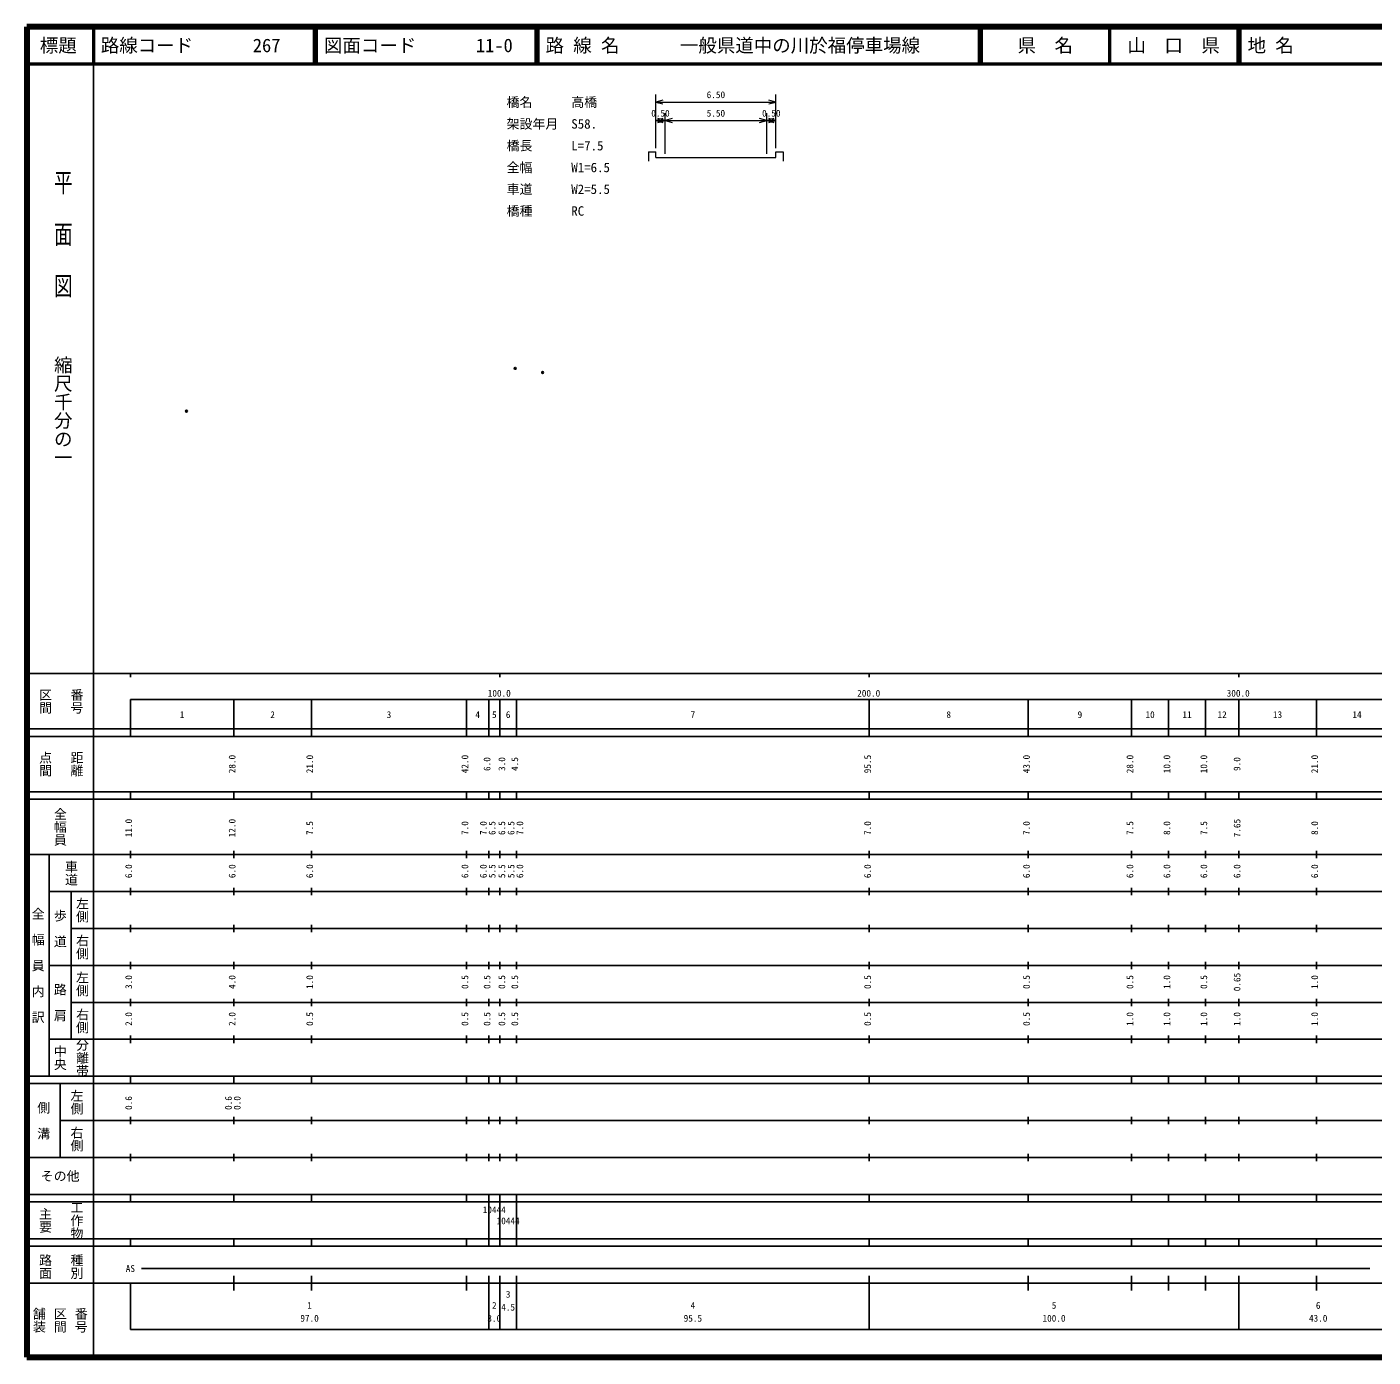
# Model space of a CAD drawing. Units: millimetres on the paper, with parts at other scales. Extents: x 40 to 680, y 20 to 380.
# Drawn here: x 40 to 404.4, y 20 to 380 of the extents above; entities that cross this region are included whole.
import ezdxf
from ezdxf.enums import TextEntityAlignment as Align

# ---------------------------------------------------------------- set-up
doc = ezdxf.new("R2010")
doc.units = ezdxf.units.MM
doc.header["$PDMODE"] = 32
doc.header["$PDSIZE"] = 0.5
doc.layers.add('S-OTRS', color=6, linetype='Continuous')
doc.layers.add('S-TTL-TXT', color=7, linetype='Continuous')
for name, color, linetype, lineweight in [('S-STR-HTXT', 7, 'Continuous', 13), ('S-TTL', 2, 'Continuous', 140), ('S-TTL-BAND', 7, 'Continuous', 25), ('S-TTL-LINE', 7, 'Continuous', 50)]:
    doc.layers.add(name, color=color, linetype=linetype, lineweight=lineweight)
doc.styles.add('@ＭＳ ゴシック', font='')
doc.styles.add('ＭＳ ゴシック', font='')
doc.styles.get('@ＭＳ ゴシック').set_extended_font_data('@MS Gothic')
doc.styles.get('ＭＳ ゴシック').set_extended_font_data('MS Gothic')

msp = doc.modelspace()

# ---------------------------------------------------------------- linework, layer by layer
at = {"layer": 'S-OTRS'}
for p in [(172.163, 287.595), (179.579, 286.472), (83.18, 275.997)]:
    msp.add_point(p, dxfattribs=at)
at = {"layer": 'S-STR-HTXT'}
for p, q in [((210.229, 347.176), (210.229, 361.676)), ((242.729, 347.176), (242.729, 361.676)), ((212.16, 360.193), (210.229, 359.676)), ((210.229, 359.676), (242.729, 359.676)), ((210.229, 359.676), (212.16, 359.158)), ((242.729, 359.676), (240.797, 360.193)), ((240.797, 359.158), (242.729, 359.676)), ((212.16, 355.193), (210.229, 354.676)), ((210.229, 354.676), (212.729, 354.676)), ((210.229, 354.676), (212.16, 354.158)), ((212.729, 354.676), (210.797, 355.193)), ((210.797, 354.158), (212.729, 354.676)), ((212.729, 345.676), (212.729, 356.676)), ((214.66, 355.193), (212.729, 354.676)), ((212.729, 354.676), (240.229, 354.676)), ((212.729, 354.676), (214.66, 354.158)), ((240.229, 354.676), (238.297, 355.193)), ((238.297, 354.158), (240.229, 354.676)), ((240.229, 345.676), (240.229, 356.676)), ((242.16, 355.193), (240.229, 354.676)), ((240.229, 354.676), (242.729, 354.676)), ((240.229, 354.676), (242.16, 354.158)), ((242.729, 354.676), (240.797, 355.193)), ((240.797, 354.158), (242.729, 354.676)), ((208.229, 346.176), (210.229, 346.176)), ((208.229, 346.176), (208.229, 343.676)), ((210.229, 344.676), (210.229, 346.176)), ((242.729, 344.676), (242.729, 346.176)), ((242.729, 346.176), (244.729, 346.176)), ((244.729, 346.176), (244.729, 343.676)), ((210.229, 344.676), (212.729, 344.676)), ((212.729, 344.676), (240.229, 344.676)), ((240.229, 344.676), (242.729, 344.676))]:
    msp.add_line(p, q, dxfattribs=at)
at = {"layer": 'S-TTL'}
for p, q in [((40, 380), (40, 20)), ((680, 380), (40, 380)), ((40, 20), (680, 20))]:
    msp.add_line(p, q, dxfattribs=at)
at = {"layer": 'S-TTL-BAND'}
for p, q in [((58, 370), (58, 20)), ((40, 205), (579, 205)), ((68, 205), (68, 204)), ((168, 205), (168, 204)), ((268, 205), (268, 204)), ((368, 205), (368, 204)), ((68, 198), (579, 198)), ((68, 198), (68, 188)), ((96, 188), (96, 198)), ((117, 188), (117, 198)), ((159, 188), (159, 198)), ((165, 188), (165, 198)), ((168, 188), (168, 198)), ((172.5, 188), (172.5, 198)), ((268, 188), (268, 198)), ((311, 188), (311, 198)), ((339, 188), (339, 198)), ((349, 188), (349, 198)), ((359, 188), (359, 198)), ((368, 188), (368, 198)), ((389, 188), (389, 198)), ((40, 190), (579, 190)), ((40, 188), (579, 188)), ((40, 173), (579, 173)), ((68, 171), (68, 173)), ((96, 171), (96, 173)), ((117, 171), (117, 173)), ((159, 171), (159, 173)), ((165, 171), (165, 173)), ((168, 171), (168, 173)), ((172.5, 171), (172.5, 173)), ((268, 171), (268, 173)), ((311, 171), (311, 173)), ((339, 171), (339, 173)), ((349, 171), (349, 173)), ((359, 171), (359, 173)), ((368, 171), (368, 173)), ((389, 171), (389, 173)), ((40, 171), (579, 171)), ((68, 155), (68, 157)), ((96, 155), (96, 157)), ((117, 155), (117, 157)), ((159, 155), (159, 157)), ((165, 155), (165, 157)), ((168, 155), (168, 157)), ((172.5, 155), (172.5, 157)), ((268, 155), (268, 157)), ((311, 155), (311, 157)), ((339, 155), (339, 157)), ((349, 155), (349, 157)), ((359, 155), (359, 157)), ((368, 155), (368, 157)), ((389, 155), (389, 157)), ((40, 156), (579, 156)), ((46, 96), (46, 156)), ((46, 146), (579, 146)), ((52, 146), (52, 106)), ((68, 145), (68, 147)), ((96, 145), (96, 147)), ((117, 145), (117, 147)), ((159, 145), (159, 147)), ((165, 145), (165, 147)), ((168, 145), (168, 147)), ((172.5, 145), (172.5, 147)), ((268, 145), (268, 147)), ((311, 145), (311, 147)), ((339, 145), (339, 147)), ((349, 145), (349, 147)), ((359, 145), (359, 147)), ((368, 145), (368, 147)), ((389, 145), (389, 147)), ((52, 136), (579, 136)), ((68, 135), (68, 137)), ((96, 135), (96, 137)), ((117, 135), (117, 137)), ((159, 135), (159, 137)), ((165, 135), (165, 137)), ((168, 135), (168, 137)), ((172.5, 135), (172.5, 137)), ((268, 135), (268, 137)), ((311, 135), (311, 137)), ((339, 135), (339, 137)), ((349, 135), (349, 137)), ((359, 135), (359, 137)), ((368, 135), (368, 137)), ((389, 135), (389, 137)), ((46, 126), (579, 126)), ((68, 125), (68, 127)), ((96, 125), (96, 127)), ((117, 125), (117, 127)), ((159, 125), (159, 127)), ((165, 125), (165, 127)), ((168, 125), (168, 127)), ((172.5, 125), (172.5, 127)), ((268, 125), (268, 127)), ((311, 125), (311, 127)), ((339, 125), (339, 127)), ((349, 125), (349, 127)), ((359, 125), (359, 127)), ((368, 125), (368, 127)), ((389, 125), (389, 127)), ((68, 115), (68, 117)), ((96, 115), (96, 117)), ((117, 115), (117, 117)), ((159, 115), (159, 117)), ((165, 115), (165, 117)), ((168, 115), (168, 117)), ((172.5, 115), (172.5, 117)), ((268, 115), (268, 117)), ((311, 115), (311, 117)), ((339, 115), (339, 117)), ((349, 115), (349, 117)), ((359, 115), (359, 117)), ((368, 115), (368, 117)), ((389, 115), (389, 117)), ((52, 116), (579, 116)), ((46, 106), (579, 106)), ((68, 105), (68, 107)), ((96, 105), (96, 107)), ((117, 105), (117, 107)), ((159, 105), (159, 107)), ((165, 105), (165, 107)), ((168, 105), (168, 107)), ((172.5, 105), (172.5, 107)), ((268, 105), (268, 107)), ((311, 105), (311, 107)), ((339, 105), (339, 107)), ((349, 105), (349, 107)), ((359, 105), (359, 107)), ((368, 105), (368, 107)), ((389, 105), (389, 107)), ((40, 96), (579, 96)), ((68, 94), (68, 96)), ((96, 94), (96, 96)), ((117, 94), (117, 96)), ((159, 94), (159, 96)), ((165, 94), (165, 96)), ((168, 94), (168, 96)), ((172.5, 94), (172.5, 96)), ((268, 94), (268, 96)), ((311, 94), (311, 96)), ((339, 94), (339, 96)), ((349, 94), (349, 96)), ((359, 94), (359, 96)), ((368, 94), (368, 96)), ((389, 94), (389, 96)), ((40, 94), (579, 94)), ((49, 94), (49, 74)), ((49, 84), (579, 84)), ((68, 83), (68, 85)), ((96, 83), (96, 85)), ((117, 83), (117, 85)), ((159, 83), (159, 85)), ((165, 83), (165, 85)), ((168, 83), (168, 85)), ((172.5, 83), (172.5, 85)), ((268, 83), (268, 85)), ((311, 83), (311, 85)), ((339, 83), (339, 85)), ((349, 83), (349, 85)), ((359, 83), (359, 85)), ((368, 83), (368, 85)), ((389, 83), (389, 85)), ((40, 74), (579, 74)), ((68, 73), (68, 75)), ((96, 73), (96, 75)), ((117, 73), (117, 75)), ((159, 73), (159, 75)), ((165, 73), (165, 75)), ((168, 73), (168, 75)), ((172.5, 73), (172.5, 75)), ((268, 73), (268, 75)), ((311, 73), (311, 75)), ((339, 73), (339, 75)), ((349, 73), (349, 75)), ((359, 73), (359, 75)), ((368, 73), (368, 75)), ((389, 73), (389, 75)), ((40, 64), (579, 64)), ((40, 62), (579, 62)), ((68, 62), (68, 64)), ((96, 62), (96, 64)), ((117, 62), (117, 64)), ((159, 62), (159, 64)), ((165, 62), (165, 64)), ((165, 52), (165, 62)), ((168, 62), (168, 64)), ((168, 52), (168, 62)), ((168, 52), (168, 62)), ((172.5, 62), (172.5, 64)), ((172.5, 52), (172.5, 62)), ((268, 62), (268, 64)), ((311, 62), (311, 64)), ((339, 62), (339, 64)), ((349, 62), (349, 64)), ((359, 62), (359, 64)), ((368, 62), (368, 64)), ((389, 62), (389, 64)), ((40, 52), (579, 52)), ((68, 50), (68, 52)), ((96, 50), (96, 52)), ((117, 50), (117, 52)), ((159, 50), (159, 52)), ((165, 50), (165, 52)), ((168, 50), (168, 52)), ((172.5, 50), (172.5, 52)), ((268, 50), (268, 52)), ((311, 50), (311, 52)), ((339, 50), (339, 52)), ((349, 50), (349, 52)), ((359, 50), (359, 52)), ((368, 50), (368, 52)), ((389, 50), (389, 52)), ((40, 50), (579, 50)), ((71, 44), (403.5, 44)), ((96, 38), (96, 42)), ((117, 38), (117, 42)), ((159, 38), (159, 42)), ((165, 27.5), (165, 42)), ((168, 27.5), (168, 42)), ((172.5, 27.5), (172.5, 42)), ((268, 27.5), (268, 42)), ((311, 38), (311, 42)), ((339, 38), (339, 42)), ((349, 38), (349, 42)), ((359, 38), (359, 42)), ((368, 27.5), (368, 42)), ((389, 38), (389, 42)), ((40, 40), (579, 40)), ((68, 40), (68, 27.5)), ((68, 27.5), (579, 27.5))]:
    msp.add_line(p, q, dxfattribs=at)
at = {"layer": 'S-TTL-LINE'}
for p, q in [((58, 380), (58, 370)), ((117.75, 380), (117.75, 370)), ((118.25, 380), (118.25, 370)), ((177.75, 380), (177.75, 370)), ((178.25, 380), (178.25, 370)), ((297.75, 380), (297.75, 370)), ((298.25, 380), (298.25, 370)), ((333, 380), (333, 370)), ((367.75, 380), (367.75, 370)), ((368.25, 380), (368.25, 370)), ((40, 370), (680, 370))]:
    msp.add_line(p, q, dxfattribs=at)

# ---------------------------------------------------------------- texts
at = {"layer": 'S-STR-HTXT', "style": 'ＭＳ ゴシック'}
for s, p in [('橋名\u3000\u3000\u3000高橋', (169.834, 357.588)), ('架設年月\u3000S58.', (169.834, 351.697)), ('橋長\u3000\u3000\u3000L=7.5', (169.834, 345.806)), ('全幅\u3000\u3000\u3000W1=6.5', (169.834, 339.915)), ('車道\u3000\u3000\u3000W2=5.5', (169.834, 334.024)), ('橋種\u3000\u3000\u3000RC', (169.834, 328.133))]:
    msp.add_text(s, height=2.566, dxfattribs=at).set_placement(p, align=Align.BOTTOM_LEFT)
for s, p in [('6.50', (226.479, 360.176)), ('0.50', (211.479, 355.176)), ('5.50', (226.479, 355.176)), ('0.50', (241.479, 355.176))]:
    msp.add_text(s, height=1.833, dxfattribs=at).set_placement(p, align=Align.BOTTOM_CENTER)
at = {"layer": 'S-TTL-BAND', "style": '@ＭＳ ゴシック', "width": 1.4}
msp.add_text('平  面  図', height=3.666, rotation=270, dxfattribs=at).set_placement((49.777, 306.475), align=Align.MIDDLE_RIGHT)
at = {"layer": 'S-TTL-BAND', "style": '@ＭＳ ゴシック'}
msp.add_text('縮尺千分の一', height=3.666, rotation=270, dxfattribs=at).set_placement((49.777, 261.03), align=Align.MIDDLE_RIGHT)
for s, p in [('区間', (45, 197.5)), ('番号', (53.5, 197.5)), ('点間', (45, 180.5)), ('距離', (53.5, 180.5)), ('全幅員', (49, 163.5)), ('車道', (52, 151)), ('左側', (55, 141)), ('全\u3000幅\u3000員\u3000内\u3000訳', (43, 126)), ('歩\u3000道', (49, 136)), ('右側', (55, 131)), ('左側', (55, 121)), ('路\u3000肩', (49, 116)), ('右側', (55, 111)), ('分離帯', (55, 101)), ('中央', (49, 101)), ('左側', (53.5, 89)), ('側\u3000溝', (44.5, 84)), ('右側', (53.5, 79)), ('主要', (45, 57)), ('工作物', (53.5, 57)), ('路面', (45, 44.5)), ('種別', (53.5, 44.5)), ('舗装', (43.333, 30)), ('区間', (49, 30)), ('番号', (54.667, 30))]:
    msp.add_text(s, height=2.566, rotation=270, dxfattribs=at).set_placement(p, align=Align.MIDDLE_CENTER)
at = {"layer": 'S-TTL-BAND', "style": 'ＭＳ ゴシック'}
for s, p in [('100.0', (167.844, 198.195)), ('200.0', (267.844, 198.195)), ('300.0', (367.844, 198.195)), ('1', (82, 192.405)), ('2', (106.5, 192.405)), ('3', (138, 192.405)), ('4', (162, 192.405)), ('5', (166.5, 192.405)), ('6', (170.25, 192.405)), ('7', (220.25, 192.405)), ('8', (289.5, 192.405)), ('9', (325, 192.405)), ('10', (344, 192.405)), ('11', (354, 192.405)), ('12', (363.5, 192.405)), ('13', (378.5, 192.405)), ('14', (400, 192.405)), ('AS', (68, 42.5)), ('3', (170.25, 35.523)), ('1', (116.5, 32.523)), ('2', (166.5, 32.523)), ('4.5', (170.25, 32.033)), ('4', (220.25, 32.523)), ('5', (318, 32.523)), ('6', (389.5, 32.523)), ('97.0', (116.5, 29.033)), ('3.0', (166.5, 29.033)), ('95.5', (220.25, 29.033)), ('100.0', (318, 29.033)), ('43.0', (389.5, 29.033))]:
    msp.add_text(s, height=1.833, dxfattribs=at).set_placement(p, align=Align.BOTTOM_CENTER)
for s, p in [('28.0', (97, 180.5)), ('21.0', (118, 180.5)), ('42.0', (160, 180.5)), ('6.0', (166, 180.5)), ('3.0', (170, 180.5)), ('4.5', (173.5, 180.5)), ('95.5', (269, 180.5)), ('43.0', (312, 180.5)), ('28.0', (340, 180.5)), ('10.0', (350, 180.5)), ('10.0', (360, 180.5)), ('9.0', (369, 180.5)), ('21.0', (390, 180.5)), ('11.0', (69, 163.174)), ('12.0', (97, 163.174)), ('7.5', (118, 163.174)), ('7.0', (160, 163.174)), ('7.0', (165, 163.174)), ('6.5', (167.37, 163.174)), ('6.5', (170, 163.174)), ('6.5', (172.5, 163.174)), ('7.0', (174.87, 163.174)), ('7.0', (269, 163.174)), ('7.0', (312, 163.174)), ('7.5', (340, 163.174)), ('8.0', (350, 163.174)), ('7.5', (360, 163.174)), ('7.65', (369, 163.174)), ('8.0', (390, 163.174)), ('6.0', (69, 151.5)), ('6.0', (97, 151.5)), ('6.0', (118, 151.5)), ('6.0', (160, 151.5)), ('6.0', (165, 151.5)), ('5.5', (167.37, 151.5)), ('5.5', (170, 151.5)), ('5.5', (172.5, 151.5)), ('6.0', (174.87, 151.5)), ('6.0', (269, 151.5)), ('6.0', (312, 151.5)), ('6.0', (340, 151.5)), ('6.0', (350, 151.5)), ('6.0', (360, 151.5)), ('6.0', (369, 151.5)), ('6.0', (390, 151.5)), ('3.0', (69, 121.5)), ('4.0', (97, 121.5)), ('1.0', (118, 121.5)), ('0.5', (160, 121.5)), ('0.5', (166, 121.5)), ('0.5', (170, 121.5)), ('0.5', (173.5, 121.5)), ('0.5', (269, 121.5)), ('0.5', (312, 121.5)), ('0.5', (340, 121.5)), ('1.0', (350, 121.5)), ('0.5', (360, 121.5)), ('0.65', (369, 121.5)), ('1.0', (390, 121.5)), ('2.0', (69, 111.5)), ('2.0', (97, 111.5)), ('0.5', (118, 111.5)), ('0.5', (160, 111.5)), ('0.5', (166, 111.5)), ('0.5', (170, 111.5)), ('0.5', (173.5, 111.5)), ('0.5', (269, 111.5)), ('0.5', (312, 111.5)), ('1.0', (340, 111.5)), ('1.0', (350, 111.5)), ('1.0', (360, 111.5)), ('1.0', (369, 111.5)), ('1.0', (390, 111.5)), ('0.6', (69, 88.764)), ('0.6', (96, 88.764)), ('0.0', (98.37, 88.764))]:
    msp.add_text(s, height=1.833, rotation=90, dxfattribs=at).set_placement(p, align=Align.BOTTOM_CENTER)
msp.add_text('その他', height=2.566, dxfattribs=at).set_placement((49, 69), align=Align.MIDDLE_CENTER)
for p in [(163.375, 58.405), (167.125, 55.405)]:
    msp.add_text('10444', height=1.833, dxfattribs=at).set_placement(p, align=Align.BOTTOM_LEFT)
at = {"layer": 'S-TTL-TXT', "style": 'ＭＳ ゴシック'}
for s, p in [('標題', (48.5, 375)), ('県\u3000名', (315.625, 375)), ('山\u3000口\u3000県', (350.375, 375))]:
    msp.add_text(s, height=3.666, dxfattribs=at).set_placement(p, align=Align.MIDDLE_CENTER)
for s, p in [('路線コード', (60, 375)), ('267', (101.142, 375)), ('図面コード', (120.38, 375)), ('11-0', (161.521, 375)), ('路 線 名', (180.38, 375)), ('一般県道中の川於福停車場線', (216.734, 375)), ('地 名', (370.38, 375))]:
    msp.add_text(s, height=3.666, dxfattribs=at).set_placement(p, align=Align.MIDDLE_LEFT)

doc.saveas('drawing.dxf')
